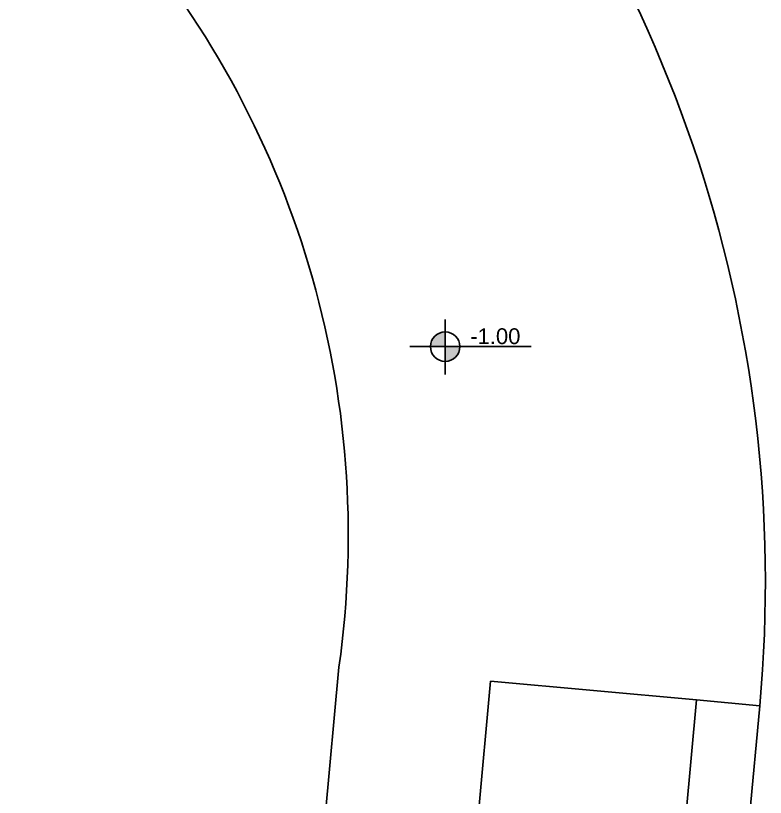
# Model space of a CAD drawing. Extents: x -30 to 1202, y 231 to 898.
# Drawn here: x 431.24 to 440.68, y 425.74 to 435.57 of the extents above; entities that cross this region are included whole.
import ezdxf

# ---------------------------------------------------------------- set-up
doc = ezdxf.new("R2010")
doc.units = 0
doc.header["$LTSCALE"] = 0.04
for name, color, linetype in [('0.1', 1, 'CONTINUOUS'), ('cotas de nivel', 1, 'CONTINUOUS'), ('PISOS', 1, 'CONTINUOUS')]:
    doc.layers.add(name, color=color, linetype=linetype)
doc.styles.add('STYLE2', font='arial.ttf')

msp = doc.modelspace()

# ---------------------------------------------------------------- hatches: boundary and pattern name
at = {"layer": 'cotas de nivel'}
h = msp.add_hatch(color=256, dxfattribs=at)
h.paths.add_polyline_path([(436.649, 431.4117), (436.649, 431.597, 0.414214), (436.4637, 431.4117)])
h.paths.add_polyline_path([(436.649, 431.4117), (436.649, 431.2265, 0.414214), (436.8343, 431.4117)])

# ---------------------------------------------------------------- linework, layer by layer
at = {"layer": '0.1'}
msp.add_line((439.8102, 426.9683), (437.2211, 427.2063), dxfattribs=at)
at = {"layer": 'cotas de nivel'}
for q in [(436.649, 431.7514), (436.2029, 431.4117), (437.7294, 431.4117), (436.649, 431.0603)]:
    msp.add_line((436.649, 431.4117), q, dxfattribs=at)
msp.add_circle((436.649, 431.4117), 0.1853, dxfattribs=at)
at = {"layer": 'PISOS'}
for p, q in [((435.3133, 427.3817), (429.7206, 366.5424)), ((437.2211, 427.2063), (431.2917, 362.7041)), ((439.8102, 426.9683), (433.8725, 362.3766)), ((440.6069, 426.8951), (439.8102, 426.9683)), ((440.6069, 426.8951), (434.6759, 362.3766))]:
    msp.add_line(p, q, dxfattribs=at)
for centre, radius, start, end in [((423.6782, 428.4512), 17, 354.74777, 91.05032), ((423.6035, 429.0379), 11.8264, 351.94949, 90.74026)]:
    msp.add_arc(centre, radius, start, end, dxfattribs=at)

# ---------------------------------------------------------------- texts
at = {"layer": 'cotas de nivel', "style": 'STYLE2'}
msp.add_text('-1.00', height=0.19847, dxfattribs=at).set_placement((436.9644, 431.4435))

doc.saveas('drawing.dxf')
